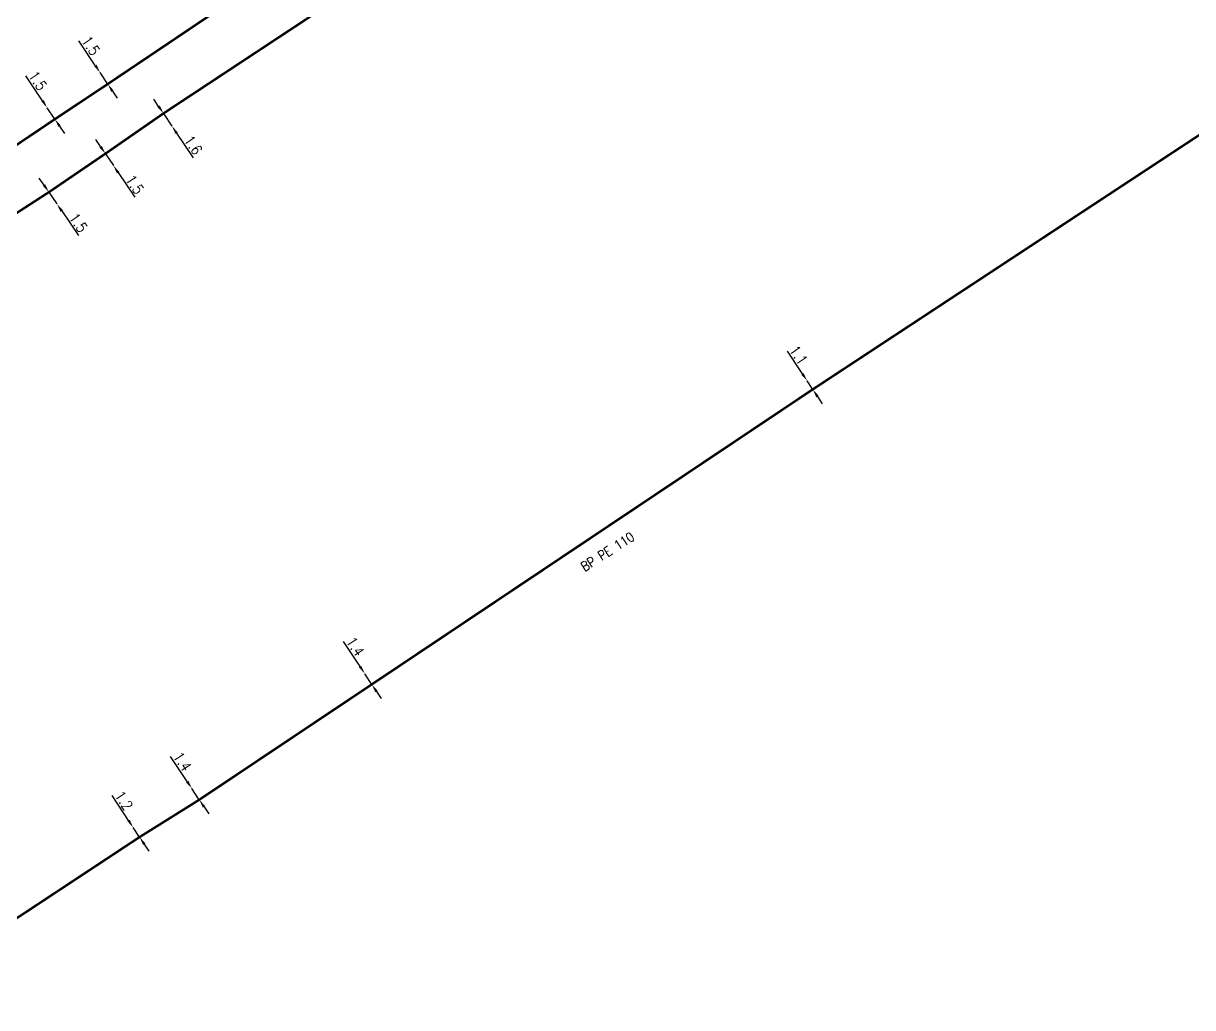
# Model space of a CAD drawing. Header units: millimetres. Extents: x 183997 to 185000, y 127999 to 129007.
# Drawn here: x 184510.8 to 184634.1, y 128566 to 128669.8 of the extents above; entities that cross this region are included whole.
import ezdxf
from ezdxf.enums import TextEntityAlignment as Align

# ---------------------------------------------------------------- set-up
doc = ezdxf.new("R2010")
doc.units = ezdxf.units.MM
doc.header["$PDMODE"] = 34
doc.linetypes.add('L_25_PE', pattern=[2000, 1000, 1000])
doc.layers.get('DEFPOINTS').update_dxf_attribs({"linetype": 'CONTINUOUS'})
doc.layers.add('L_150', color=1, linetype='CONTINUOUS')
doc.styles.get("Standard").update_dxf_attribs({"font": 'romans.shx', "width": 0.85})
doc.dimstyles.get("Standard").update_dxf_attribs({"dimtxt": 1.5, "dimasz": 1.2, "dimexe": 0.625, "dimexo": 0.625, "dimgap": 0.25, "dimtad": 1, "dimdec": 1, "dimzin": 0, "dimdsep": 46, "dimtxsty": 'Standard', "dimcen": -0.5, "dimadec": 0, "dimazin": 0, "dimtfac": 1, "dimtdec": 1, "dimtmove": 0, "dimatfit": 3, "dimfxl": 0, "dimtolj": 1, "dimtzin": 0, "dimarcsym": 0})

# ---------------------------------------------------------------- blocks, each defined once
blk = doc.blocks.new('*D828')
at = {"layer": 'DEFPOINTS', "color": 0, "linetype": 'Continuous', "transparency": 16777216}
for p in [(184518.87, 128664.65), (184518.87, 128664.65), (184519.68, 128663.44)]:
    blk.add_point(p, dxfattribs=at)
at = {"layer": 'L_150', "color": 0, "linetype": 'Continuous', "lineweight": -2, "transparency": 16777216}
for p, q in [((184518.37, 128665.4), (184516.63, 128668.01)), ((184519.68, 128663.44), (184518.87, 128664.65)), ((184520.17, 128662.69), (184520.67, 128661.94))]:
    blk.add_line(p, q, dxfattribs=at)
at = {"layer": 'L_150', "color": 0, "linetype": 'Continuous', "transparency": 16777216}
for points in [[(184518.5, 128665.48), (184518.25, 128665.31), (184518.87, 128664.65)], [(184520.3, 128662.77), (184520.05, 128662.61), (184519.68, 128663.44)]]:
    blk.add_solid(points, dxfattribs=at)
at = {"layer": 'L_150', "color": 0, "linetype": 'Continuous', "transparency": 16777216, "insert": (184517.88, 128667.49), "char_height": 1.125, "attachment_point": 5, "rotation": 303.6398}
blk.add_mtext('\\A1;1.5', dxfattribs=at)
blk = doc.blocks.new('*D838')
at = {"layer": 'DEFPOINTS', "color": 0, "linetype": 'Continuous', "transparency": 16777216}
for p in [(184528.56, 128589.09), (184528.56, 128589.09), (184529.34, 128587.92)]:
    blk.add_point(p, dxfattribs=at)
at = {"layer": 'L_150', "color": 0, "linetype": 'Continuous', "lineweight": -2, "transparency": 16777216}
for p, q in [((184528.07, 128589.84), (184526.3, 128592.49)), ((184529.34, 128587.92), (184528.56, 128589.09)), ((184529.84, 128587.17), (184530.33, 128586.42))]:
    blk.add_line(p, q, dxfattribs=at)
at = {"layer": 'L_150', "color": 0, "linetype": 'Continuous', "transparency": 16777216}
for points in [[(184528.19, 128589.92), (184527.94, 128589.75), (184528.56, 128589.09)], [(184529.96, 128587.25), (184529.71, 128587.09), (184529.34, 128587.92)]]:
    blk.add_solid(points, dxfattribs=at)
at = {"layer": 'L_150', "color": 0, "linetype": 'Continuous', "transparency": 16777216, "insert": (184527.56, 128591.95), "char_height": 1.125, "attachment_point": 5, "rotation": 303.5666}
blk.add_mtext('\\A1;1.4', dxfattribs=at)
blk = doc.blocks.new('*D839')
at = {"layer": 'DEFPOINTS', "color": 0, "linetype": 'Continuous', "transparency": 16777216}
for p in [(184593.48, 128632.11), (184593.48, 128632.11), (184594.07, 128631.22)]:
    blk.add_point(p, dxfattribs=at)
at = {"layer": 'L_150', "color": 0, "linetype": 'Continuous', "lineweight": -2, "transparency": 16777216}
for p, q in [((184592.99, 128632.86), (184591.41, 128635.25)), ((184594.07, 128631.22), (184593.48, 128632.11)), ((184594.57, 128630.46), (184595.07, 128629.71))]:
    blk.add_line(p, q, dxfattribs=at)
at = {"layer": 'L_150', "color": 0, "linetype": 'Continuous', "transparency": 16777216}
for points in [[(184593.11, 128632.94), (184592.86, 128632.78), (184593.48, 128632.11)], [(184594.69, 128630.55), (184594.44, 128630.38), (184594.07, 128631.22)]]:
    blk.add_solid(points, dxfattribs=at)
at = {"layer": 'L_150', "color": 0, "linetype": 'Continuous', "transparency": 16777216, "insert": (184592.57, 128634.84), "char_height": 1.125, "attachment_point": 5, "rotation": 303.4653}
blk.add_mtext('\\A1;1.1', dxfattribs=at)
blk = doc.blocks.new('*D840')
at = {"layer": 'DEFPOINTS', "color": 0, "linetype": 'Continuous', "transparency": 16777216}
for p in [(184546.8, 128601.22), (184546.8, 128601.22), (184547.54, 128600.09)]:
    blk.add_point(p, dxfattribs=at)
at = {"layer": 'L_150', "color": 0, "linetype": 'Continuous', "lineweight": -2, "transparency": 16777216}
for p, q in [((184546.3, 128601.97), (184544.54, 128604.63)), ((184547.54, 128600.09), (184546.8, 128601.22)), ((184548.04, 128599.34), (184548.53, 128598.59))]:
    blk.add_line(p, q, dxfattribs=at)
at = {"layer": 'L_150', "color": 0, "linetype": 'Continuous', "transparency": 16777216}
for points in [[(184546.43, 128602.05), (184546.18, 128601.89), (184546.8, 128601.22)], [(184548.16, 128599.42), (184547.91, 128599.26), (184547.54, 128600.09)]]:
    blk.add_solid(points, dxfattribs=at)
at = {"layer": 'L_150', "color": 0, "linetype": 'Continuous', "transparency": 16777216, "insert": (184545.8, 128604.09), "char_height": 1.125, "attachment_point": 5, "rotation": 303.436}
blk.add_mtext('\\A1;1.4', dxfattribs=at)
blk = doc.blocks.new('*D1167')
at = {"layer": 'DEFPOINTS', "color": 0, "linetype": 'Continuous', "transparency": 16777216}
for p in [(184513.29, 128660.93), (184513.29, 128660.93), (184514.1, 128659.73)]:
    blk.add_point(p, dxfattribs=at)
at = {"layer": 'L_150', "color": 0, "linetype": 'Continuous', "lineweight": -2, "transparency": 16777216}
for p, q in [((184512.79, 128661.68), (184511.04, 128664.29)), ((184514.1, 128659.73), (184513.29, 128660.93)), ((184514.6, 128658.98), (184515.1, 128658.23))]:
    blk.add_line(p, q, dxfattribs=at)
at = {"layer": 'L_150', "color": 0, "linetype": 'Continuous', "transparency": 16777216}
for points in [[(184512.92, 128661.77), (184512.67, 128661.6), (184513.29, 128660.93)], [(184514.72, 128659.07), (184514.48, 128658.9), (184514.1, 128659.73)]]:
    blk.add_solid(points, dxfattribs=at)
at = {"layer": 'L_150', "color": 0, "linetype": 'Continuous', "transparency": 16777216, "insert": (184512.29, 128663.78), "char_height": 1.125, "attachment_point": 5, "rotation": 303.8324}
blk.add_mtext('\\A1;1.5', dxfattribs=at)
blk = doc.blocks.new('*D1174')
at = {"layer": 'DEFPOINTS', "color": 0, "linetype": 'Continuous', "transparency": 16777216}
for p in [(184513.47, 128652.03), (184514.31, 128650.79), (184514.31, 128650.79)]:
    blk.add_point(p, dxfattribs=at)
at = {"layer": 'L_150', "color": 0, "linetype": 'Continuous', "lineweight": -2, "transparency": 16777216}
for p, q in [((184512.96, 128652.77), (184512.45, 128653.52)), ((184513.47, 128652.03), (184514.31, 128650.79)), ((184514.82, 128650.05), (184516.58, 128647.45))]:
    blk.add_line(p, q, dxfattribs=at)
at = {"layer": 'L_150', "color": 0, "linetype": 'Continuous', "transparency": 16777216}
for points in [[(184513.08, 128652.86), (184512.84, 128652.69), (184513.47, 128652.03)], [(184514.94, 128650.13), (184514.69, 128649.96), (184514.31, 128650.79)]]:
    blk.add_solid(points, dxfattribs=at)
at = {"layer": 'L_150', "color": 0, "linetype": 'Continuous', "transparency": 16777216, "insert": (184516.57, 128648.8), "char_height": 1.125, "attachment_point": 5, "rotation": 304.2332}
blk.add_mtext('\\A1;1.5', dxfattribs=at)
blk = doc.blocks.new('*D1176')
at = {"layer": 'DEFPOINTS', "color": 0, "linetype": 'Continuous', "transparency": 16777216}
for p in [(184525.56, 128660.34), (184526.45, 128659.01), (184526.45, 128659.01)]:
    blk.add_point(p, dxfattribs=at)
at = {"layer": 'L_150', "color": 0, "linetype": 'Continuous', "lineweight": -2, "transparency": 16777216}
for p, q in [((184525.05, 128661.08), (184524.55, 128661.83)), ((184525.56, 128660.34), (184526.45, 128659.01)), ((184526.95, 128658.26), (184528.7, 128655.65))]:
    blk.add_line(p, q, dxfattribs=at)
at = {"layer": 'L_150', "color": 0, "linetype": 'Continuous', "transparency": 16777216}
for points in [[(184525.18, 128661.17), (184524.93, 128661), (184525.56, 128660.34)], [(184527.07, 128658.34), (184526.82, 128658.18), (184526.45, 128659.01)]]:
    blk.add_solid(points, dxfattribs=at)
at = {"layer": 'L_150', "color": 0, "linetype": 'Continuous', "transparency": 16777216, "insert": (184528.7, 128657), "char_height": 1.125, "attachment_point": 5, "rotation": 303.8732}
blk.add_mtext('\\A1;1.6', dxfattribs=at)
blk = doc.blocks.new('*D1179')
at = {"layer": 'DEFPOINTS', "color": 0, "linetype": 'Continuous', "transparency": 16777216}
for p in [(184519.43, 128656.09), (184520.27, 128654.84), (184520.27, 128654.84)]:
    blk.add_point(p, dxfattribs=at)
at = {"layer": 'L_150', "color": 0, "linetype": 'Continuous', "lineweight": -2, "transparency": 16777216}
for p, q in [((184518.93, 128656.84), (184518.42, 128657.58)), ((184519.43, 128656.09), (184520.27, 128654.84)), ((184520.77, 128654.1), (184522.53, 128651.49))]:
    blk.add_line(p, q, dxfattribs=at)
at = {"layer": 'L_150', "color": 0, "linetype": 'Continuous', "transparency": 16777216}
for points in [[(184519.05, 128656.92), (184518.8, 128656.75), (184519.43, 128656.09)], [(184520.9, 128654.18), (184520.65, 128654.01), (184520.27, 128654.84)]]:
    blk.add_solid(points, dxfattribs=at)
at = {"layer": 'L_150', "color": 0, "linetype": 'Continuous', "transparency": 16777216, "insert": (184522.52, 128652.84), "char_height": 1.125, "attachment_point": 5, "rotation": 303.9695}
blk.add_mtext('\\A1;1.5', dxfattribs=at)
blk = doc.blocks.new('*D1190')
at = {"layer": 'DEFPOINTS', "color": 0, "linetype": 'Continuous', "transparency": 16777216}
for p in [(184522.37, 128584.98), (184522.37, 128584.98), (184523.04, 128583.98)]:
    blk.add_point(p, dxfattribs=at)
at = {"layer": 'L_150', "color": 0, "linetype": 'Continuous', "lineweight": -2, "transparency": 16777216}
for p, q in [((184521.88, 128585.73), (184520.14, 128588.35)), ((184523.04, 128583.98), (184522.37, 128584.98)), ((184523.53, 128583.23), (184524.03, 128582.48))]:
    blk.add_line(p, q, dxfattribs=at)
at = {"layer": 'L_150', "color": 0, "linetype": 'Continuous', "transparency": 16777216}
for points in [[(184522, 128585.81), (184521.75, 128585.65), (184522.37, 128584.98)], [(184523.66, 128583.31), (184523.41, 128583.15), (184523.04, 128583.98)]]:
    blk.add_solid(points, dxfattribs=at)
at = {"layer": 'L_150', "color": 0, "linetype": 'Continuous', "transparency": 16777216, "insert": (184521.38, 128587.83), "char_height": 1.125, "attachment_point": 5, "rotation": 303.5666}
blk.add_mtext('\\A1;1.2', dxfattribs=at)

msp = doc.modelspace()

# ---------------------------------------------------------------- linework, layer by layer
at = {"layer": 'L_150', "linetype": 'L_25_PE', "ltscale": 0.5, "const_width": 0.25, "flags": 128}
msp.add_lwpolyline([(184488.67, 128561.73), (184489.18, 128561.79), (184490.16, 128562.3), (184493.4, 128564.44), (184498.69, 128567.9), (184523.04, 128583.98), (184529.34, 128587.92), (184547.54, 128600.09), (184594.07, 128631.22), (184637.6, 128659.87), (184646.93, 128666.66), (184653.12, 128670.87), (184658.81, 128674.96), (184668.76, 128681.49), (184668.9, 128681.77), (184668.58, 128685.8), (184668.44, 128686.03), (184666.65, 128687.23), (184659.5, 128692), (184647.35, 128700.66), (184641.05, 128704.65), (184632.63, 128710.24), (184618.72, 128719.12), (184615.81, 128721.27), (184609.87, 128725.14), (184605.26, 128728.13), (184605.07, 128728.86), (184602.77, 128730.38), (184581.49, 128744.19), (184576.55, 128747.49), (184570.37, 128752.3), (184565.2, 128757.33), (184560.81, 128762.2), (184556.72, 128768.75), (184555.36, 128770.26), (184554.84, 128770.34), (184552.19, 128773.45), (184551.52, 128773.97), (184546.13, 128776.45), (184545.55, 128776.48), (184540.53, 128774.66), (184538.65, 128773.97), (184533.8, 128773.75), (184531.44, 128772.76), (184522.91, 128769.19), (184516.61, 128766.74), (184506.88, 128762.61), (184501.96, 128759.57), (184493.17, 128752.74), (184483.85, 128745.2), (184480.18, 128742.29), (184479.72, 128741.85), (184478.62, 128740.54), (184476.02, 128732.65), (184474.95, 128726.03), (184474.17, 128719.27), (184474.17, 128719.27), (184472.73, 128703.06), (184471.77, 128692.44), (184470.88, 128682.02), (184469.87, 128671.49), (184469.42, 128666.2), (184467.57, 128660.83), (184463.14, 128648.27), (184459.17, 128636.74), (184459.17, 128636.74), (184457.66, 128632.45), (184458.36, 128631.28), (184457.75, 128629.53), (184456.89, 128627.09), (184461.32, 128624.57), (184465.35, 128627.23), (184465.72, 128627.47), (184468.23, 128629.12), (184468.23, 128629.12), (184473.38, 128632.67), (184479.16, 128636.51), (184484.55, 128640.38), (184490.06, 128644.1), (184495.64, 128647.26), (184500.32, 128650.43), (184504.86, 128653.54), (184509.52, 128656.65), (184514.1, 128659.73), (184519.68, 128663.44), (184539.85, 128677), (184552.21, 128685.25), (184556.92, 128688.4), (184562.45, 128692.07), (184569.56, 128696.87), (184575.65, 128700.97), (184582.65, 128705.39), (184588.53, 128709.24), (184594.3, 128713.19), (184598.8, 128715.98), (184604.77, 128719.96, 0.02391), (184607.38, 128722.2), (184609.87, 128725.14)], format="xyb", dxfattribs=at)
msp.add_lwpolyline([(184454.3, 128610.27), (184453.9, 128612.29), (184457.65, 128614.67), (184468.66, 128622.29), (184468.84, 128622.41), (184469.03, 128622.53), (184472.22, 128624.5), (184482.7, 128631.5), (184495.08, 128639.97), (184501.93, 128644.57), (184513.47, 128652.03), (184519.43, 128656.09), (184525.56, 128660.34), (184559.69, 128682.86), (184568.79, 128689.05), (184575.34, 128693.32), (184580.21, 128696.6), (184584.83, 128699.7), (184589.32, 128702.64), (184594.06, 128705.82), (184598.5, 128708.75), (184614.2, 128720.11), (184615.81, 128721.27)], dxfattribs=at)

# ---------------------------------------------------------------- texts
at = {"layer": 'L_150', "linetype": 'Continuous', "width": 0.85}
msp.add_text('BP PE 110', height=1, rotation=32.6107, dxfattribs=at).set_placement((184572.42, 128614.1), align=Align.MIDDLE)

# ---------------------------------------------------------------- dimensions: what is measured, and where the dimension line sits
at = {"layer": 'L_150', "linetype": 'Continuous'}
for base, p1, p2, angle, picture, middle in [((184518.8721, 128664.6469), (184519.6754, 128663.4397), (184518.8721, 128664.6469), 303.6398, '*D828', (184517.254, 128667.0787)), ((184513.29, 128660.93), (184514.1, 128659.73), (184513.29, 128660.93), 303.8324, '*D1167', (184511.67, 128663.36)), ((184526.45, 128659.01), (184525.56, 128660.34), (184526.45, 128659.01), 123.8732, '*D1176', (184528.08, 128656.58)), ((184520.27, 128654.84), (184519.43, 128656.09), (184520.27, 128654.84), 123.9695, '*D1179', (184521.9, 128652.42)), ((184514.31, 128650.79), (184513.47, 128652.03), (184514.31, 128650.79), 124.2332, '*D1174', (184515.95, 128648.38)), ((184593.48, 128632.11), (184594.07, 128631.22), (184593.48, 128632.11), 303.4653, '*D839', (184591.95, 128634.43)), ((184546.8, 128601.22), (184547.54, 128600.09), (184546.8, 128601.22), 303.436, '*D840', (184545.17, 128603.67)), ((184528.56, 128589.09), (184529.34, 128587.92), (184528.56, 128589.09), 303.5666, '*D838', (184526.94, 128591.54)), ((184522.37, 128584.98), (184523.04, 128583.98), (184522.37, 128584.98), 303.5666, '*D1190', (184520.76, 128587.41))]:
    dim = msp.add_linear_dim(base=base, p1=p1, p2=p2, angle=angle, dimstyle='Standard', override={"dimscale": 0.75, "dimlfac": 1, "dimlunit": 2, "dimatfit": 0}, dxfattribs=at)
    dim.commit()
    dim.dimension.update_dxf_attribs({"geometry": picture, "text_midpoint": middle, "dimtype": 160})

doc.saveas('drawing.dxf')
